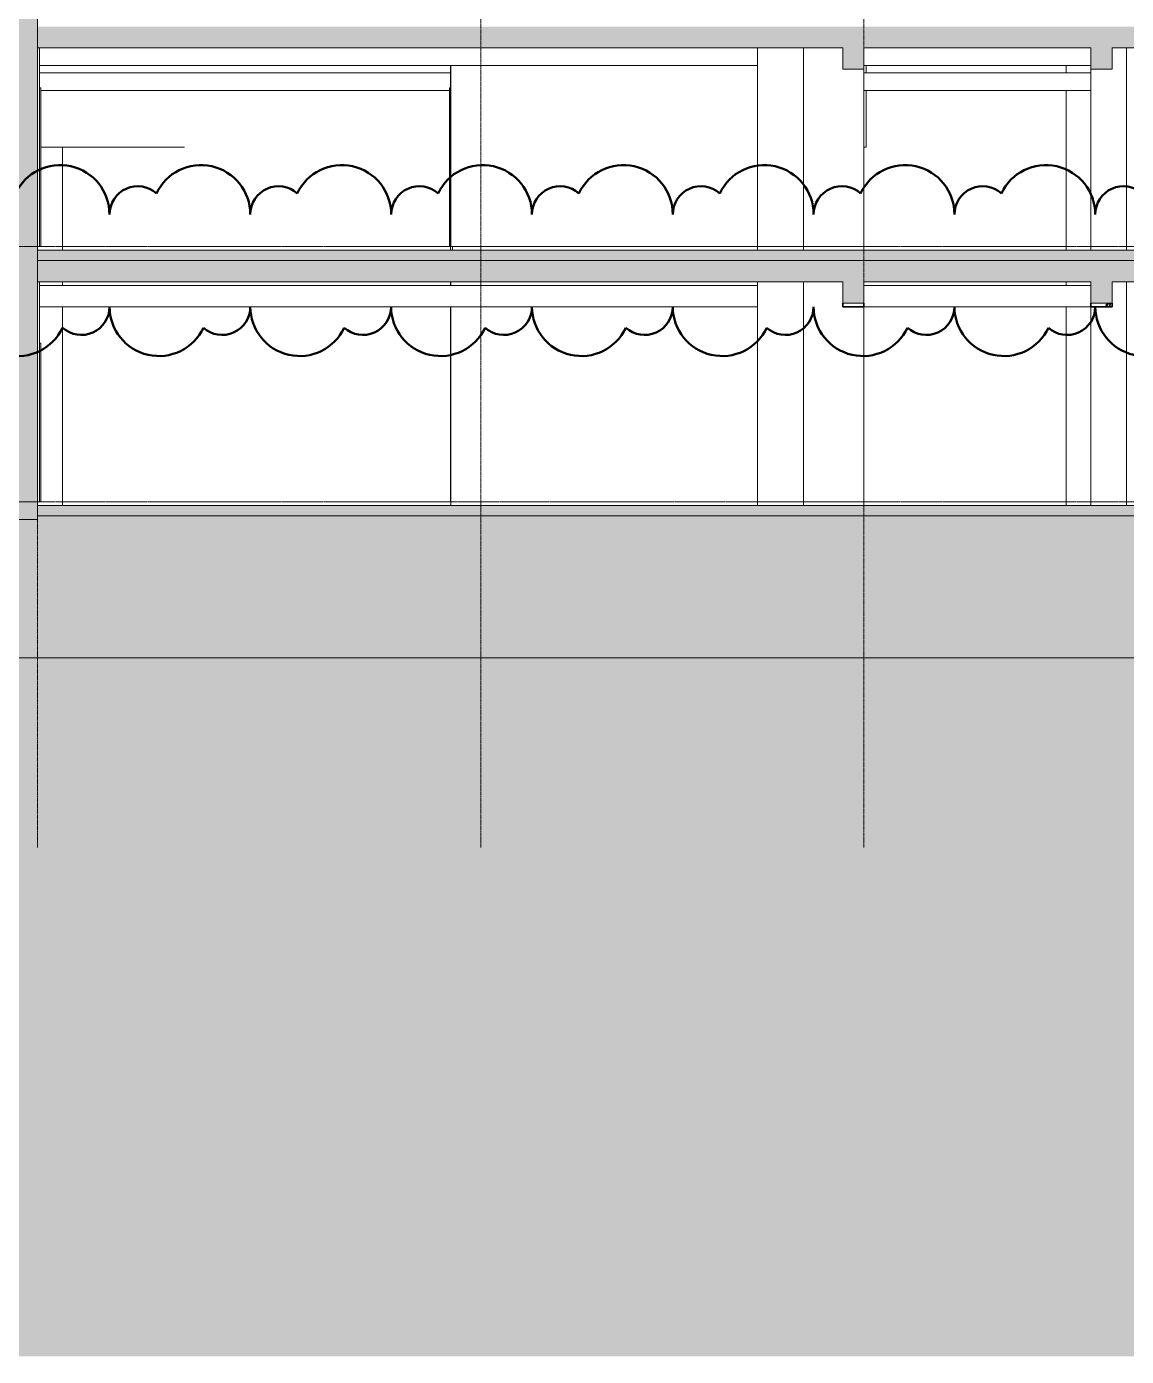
# Model space of a CAD drawing. Header units: millimetres. Extents: x 78096 to 288885, y -20632 to 149556.
# Drawn here: x 229930 to 245434, y 70951 to 89700 of the extents above; entities that cross this region are included whole.
import ezdxf

# ---------------------------------------------------------------- set-up
doc = ezdxf.new("R2010")
doc.units = ezdxf.units.MM
doc.linetypes.add('Centre', pattern=[31.75, 6.35, -4.7625, 15.875, -4.7625])
doc.linetypes.add('Grid Line', pattern=[22.225, 12.7, -3.175, 3.175, -3.175])
for name, color, linetype, lineweight in [('A-DETL', 90, 'Continuous', 9), ('A-DETL-GENF', 92, 'Continuous', 9), ('A-DOOR', 31, 'Continuous', 9), ('A-DOOR-FRAM', 31, 'Continuous', 9), ('A-FLOR', 192, 'Continuous', 9), ('A-FLOR-FNSH', 192, 'Continuous', 35), ('A-FLOR-LEVL', 51, 'Continuous', 9), ('A-FLOR-PATT', 8, 'Continuous', 35), ('A-WALL', 113, 'Continuous', 9), ('A-WALL-FNSH', 113, 'Continuous', 25), ('G-ANNO-REVC', 71, 'Continuous', 50), ('I-WALL', 2, 'Continuous', 9), ('S-BEAM', 12, 'Continuous', 9), ('S-COLS', 52, 'Continuous', 9), ('S-GRID', 1, 'Continuous', 9)]:
    doc.layers.add(name, color=color, linetype=linetype, lineweight=lineweight)
pattern_1 = [(0, (230762.544, 117385), (203.2, 50.8), [16.764, -135.636, 16.764, -135.636, -812.8]), (0, (230762.544, 117385), (203.2, 50.8), [-304.8, 16.764, -288.036, 16.764, -135.636, -355.6]), (0, (230762.544, 117385), (203.2, 50.8), [-762, 16.764, -84.836, 16.764, -237.236]), (120, (230838.744, 117410.4), (-145.59409, 150.57636), [16.764, -135.636, 16.764, -135.636, -812.8]), (120, (230838.744, 117410.4), (-145.59409, 150.57636), [-304.8, 16.764, -288.036, 16.764, -135.636, -355.6]), (120, (230838.744, 117410.4), (-145.59409, 150.57636), [-762, 16.764, -84.836, 16.764, -237.236]), (240, (230864.144, 117512), (-57.60591, -201.37636), [16.764, -135.636, 16.764, -135.636, -812.8]), (240, (230864.144, 117512), (-57.60591, -201.37636), [-304.8, 16.764, -288.036, 16.764, -135.636, -355.6]), (240, (230864.144, 117512), (-57.60591, -201.37636), [-762, 16.764, -84.836, 16.764, -237.236])]
pattern_2 = [(50, (5066.1, 117385), (728.737, -63.756), [76.2, -838.2]), (355, (5066.1, 117385), (-140.972, 764.228), [60.96, -670.56]), (100.451, (5126.8, 117379.7), (587.77, 700.467), [64.76, -712.36]), (46.184, (5066.1, 117588.2), (1084.316, -168.17), [114.3, -1257.3]), (96.636, (5156.4, 117574.2), (949.61, 989.71), [97.14, -1068.54]), (351.184, (5066.1, 117588.2), (949.62, 989.7), [91.44, -1005.84]), (21, (5167.7, 117537.4), (606.458, -409.061), [76.2, -838.2]), (326, (5167.7, 117537.4), (247.208, 736.753), [60.96, -670.56]), (71.451, (5218.2, 117503.3), (853.668, 327.685), [64.76, -712.36]), (37.5, (5066.1, 117385), (12.3547, 338.2201), [33.528, -628.904, 33.528, -647.192, -673.1]), (37.5, (5066.1, 117385), (12.3547, 338.2201), [-1343.152, 33.528, -639.572]), (7.5, (5066.1, 117385), (267.279, 400.722), [33.528, -354.584, 33.528, -613.664, -256.54]), (7.5, (5066.1, 117385), (267.279, 400.722), [-1035.304, 33.528, -223.012]), (327.5, (4839.52, 117385), (542.3633, -22.9153), [33.528, -220.472, 33.528, -758.952, -1051.56]), (327.5, (4839.52, 117385), (542.3633, -22.9153), [-1046.48, 33.528, -1018.032]), (317.5, (4737.9, 117385), (592.517, 101.707), [33.528, -296.672, 33.528, -492.76, -746.76]), (317.5, (4737.9, 117385), (592.517, 101.707), [-856.488, 33.528, -713.232])]
pattern_3 = [(50, (230762.54, 117385), (728.7365, -63.756), [76.2, -838.2]), (355, (230762.54, 117385), (-140.972, 764.228), [60.96, -670.56]), (100.451, (230823.3, 117379.7), (587.77, 700.467), [64.76, -712.36]), (46.184, (230762.5, 117588.2), (1084.316, -168.171), [114.3, -1257.3]), (96.636, (230852.9, 117574.2), (949.61, 989.71), [97.14, -1068.54]), (351.184, (230762.5, 117588.2), (949.62, 989.7), [91.44, -1005.84]), (21, (230864.14, 117537.4), (606.458, -409.0606), [76.2, -838.2]), (326, (230864.14, 117537.4), (247.208, 736.753), [60.96, -670.56]), (71.451, (230914.7, 117503.3), (853.668, 327.685), [64.76, -712.36]), (37.5, (230762.54, 117385), (12.3547, 338.2201), [33.528, -628.904, 33.528, -647.192, -673.1]), (37.5, (230762.54, 117385), (12.3547, 338.2201), [-1343.152, 33.528, -639.572]), (7.5, (230762.54, 117385), (267.2789, 400.7221), [33.528, -354.584, 33.528, -613.664, -256.54]), (7.5, (230762.54, 117385), (267.2789, 400.7221), [-1035.304, 33.528, -223.012]), (327.5, (230535.98, 117385), (542.3633, -22.9153), [33.528, -220.472, 33.528, -758.952, -1051.56]), (327.5, (230535.98, 117385), (542.3633, -22.9153), [-1046.48, 33.528, -1018.032]), (317.5, (230434.38, 117385), (592.517, 101.707), [33.528, -296.672, 33.528, -492.76, -746.76]), (317.5, (230434.38, 117385), (592.517, 101.707), [-856.488, 33.528, -713.232])]

# ---------------------------------------------------------------- blocks, each defined once
blk = doc.blocks.new('M_Concrete-Rectangular-Column - 45 x 100-4813828-TOMH A-A')
at = {"layer": 'S-COLS'}
for p, q in [((10208, 89150), (10208, 86550)), ((10208, 86100), (10208, 86050)), ((10208, 85750), (10208, 83000)), ((10213, 83000), (10208, 83000))]:
    blk.add_line(p, q, dxfattribs=at)
blk = doc.blocks.new('Direct Shape - M_Concrete-Rectangular Beam_30X60_8462122-4473889-TOMH A-A')
at = {"layer": 'S-BEAM', "lineweight": 35}
h = blk.add_hatch(dxfattribs=at)
h.set_pattern_fill('FP_7', color=250, style=0, pattern_type=2)
h.set_pattern_definition(pattern_2)
h.paths.add_polyline_path([(19538, 85750), (19538, 85800), (19238, 85800), (19238, 85750)])
for p, q in [((19238, 85800), (19238, 85750)), ((19238, 85750), (19538, 85750)), ((19538, 85750), (19538, 85800))]:
    blk.add_line(p, q, dxfattribs=at)
blk = doc.blocks.new('Direct Shape - M_Concrete-Rectangular Beam_30X60_8462119-4473894-TOMH A-A')
at = {"layer": 'S-BEAM', "lineweight": 35}
h = blk.add_hatch(dxfattribs=at)
h.set_pattern_fill('FP_7', color=250, style=0, pattern_type=2)
h.set_pattern_definition(pattern_2)
h.paths.add_polyline_path([(16038, 85750), (16038, 85800), (15738, 85800), (15738, 85750)])
for p, q in [((15738, 85800), (15738, 85750)), ((15738, 85750), (16038, 85750)), ((16038, 85750), (16038, 85800))]:
    blk.add_line(p, q, dxfattribs=at)
blk = doc.blocks.new('Direct Shape - M_Concrete-Rectangular Beam_30X60_8462132-4473909-TOMH A-A')
at = {"layer": 'S-BEAM'}
for p, q in [((19238, 86050), (16038, 86050)), ((19238, 85750), (16038, 85750))]:
    blk.add_line(p, q, dxfattribs=at)
blk = doc.blocks.new('Direct Shape - M_Concrete-Rectangular Beam_30X60_8462165-4474010-TOMH A-A')
at = {"layer": 'S-BEAM'}
for p, q in [((14538, 86050), (4413, 86050)), ((14538, 85750), (4413, 85750))]:
    blk.add_line(p, q, dxfattribs=at)
blk = doc.blocks.new('Direct Shape - Basic Wall_300 mm_8447035-4474054-TOMH A-A')
at = {"layer": 'A-WALL', "lineweight": 18}
for p, q in [((4738, 86550), (4738, 88000)), ((4738, 86050), (4738, 86100)), ((4738, 82950), (4738, 85750))]:
    blk.add_line(p, q, dxfattribs=at)
blk = doc.blocks.new('Direct Shape - Basic Wall_300 mm_8357045-4474076-TOMH A-A')
at = {"layer": 'A-WALL', "lineweight": 18}
for p, q in [((4738, 88000), (4738, 86550)), ((4738, 86100), (4738, 86050)), ((4738, 85750), (4738, 82950))]:
    blk.add_line(p, q, dxfattribs=at)
blk = doc.blocks.new('Direct Shape - Basic Wall_300 mm_8357076-4474078-TOMH A-A')
at = {"layer": 'A-WALL', "lineweight": 18}
for p, q in [((18888, 89050), (18888, 89150)), ((19888, 89150), (19888, 89050)), ((18888, 86550), (18888, 88800)), ((19888, 88800), (19888, 86550)), ((18888, 86050), (18888, 86100)), ((19888, 86100), (19888, 86050)), ((18888, 82950), (18888, 85750)), ((19888, 85750), (19888, 82950))]:
    blk.add_line(p, q, dxfattribs=at)
blk = doc.blocks.new('Direct Shape - Basic Wall_500 mm_8361574-4474120-TOMH A-A')
at = {"layer": 'A-WALL', "lineweight": 18}
for p, q in [((14538, 89400), (14538, 86550)), ((14538, 86100), (14538, 82950))]:
    blk.add_line(p, q, dxfattribs=at)
blk = doc.blocks.new('Direct Shape - Basic Wall_500 mm_8362577-4474141-TOMH A-A')
at = {"layer": 'A-WALL', "lineweight": 18}
for p, q in [((19738, 89400), (19738, 86550)), ((19238, 89100), (19238, 86550)), ((19738, 86100), (19738, 82950)), ((19238, 85750), (19238, 82950))]:
    blk.add_line(p, q, dxfattribs=at)
blk = doc.blocks.new('Direct Shape - Basic Wall_300 mm_8435838-4474190-TOMH A-A')
at = {"layer": 'A-WALL', "lineweight": 18}
for p, q in [((18888, 89150), (18888, 89050)), ((18888, 88800), (18888, 86550)), ((18888, 86100), (18888, 86050)), ((18888, 85750), (18888, 82950))]:
    blk.add_line(p, q, dxfattribs=at)
blk = doc.blocks.new('Direct Shape - M_Concrete-Rectangular Beam_30X60_8428932-4475259-TOMH A-A')
at = {"layer": 'S-BEAM'}
blk.add_line((19238, 89150), (16038, 89150), dxfattribs=at)
blk = doc.blocks.new('Direct Shape - M_Concrete-Rectangular Beam_30X60_8430563-4475347-TOMH A-A')
at = {"layer": 'S-BEAM'}
blk.add_line((14538, 89150), (4413, 89150), dxfattribs=at)
blk = doc.blocks.new('Doors_IntSgl - 1000x2200-4340908-TOMH A-A')
at = {"layer": 'A-DOOR'}
for p, q in [((4433, 88835), (4413, 88835)), ((4433, 86600), (4433, 88835)), ((4433, 86600), (4413, 86600))]:
    blk.add_line(p, q, dxfattribs=at)
blk = doc.blocks.new('Doors_IntSgl - 1000x2200-V220-TOMH A-A')
at = {"layer": 'A-DOOR'}
for p, q in [((10208, 88835), (10193, 88835)), ((10193, 88835), (10193, 86600)), ((10208, 86600), (10193, 86600))]:
    blk.add_line(p, q, dxfattribs=at)
blk = doc.blocks.new('Family - ___-4989712-TOMH A-A')
at = {"layer": 'G-ANNO-REVC'}
for centre, radius, start, end in [((4707, 87052), 695, 360, 154.7912), ((6692, 87052), 695, 360, 154.7912), ((8678, 87052), 695, 360, 154.7912), ((10663, 87052), 695, 360, 154.7912), ((12648, 87052), 695, 360, 154.7912), ((14634, 87052), 695, 360, 154.7912), ((16619, 87052), 695, 360, 154.7912), ((18604, 87052), 695, 0, 154.7912), ((5799, 87052), 397, 48.1897, 180), ((7784, 87052), 397, 48.1897, 180), ((9770, 87052), 397, 48.1897, 180), ((11755, 87052), 397, 48.1897, 180), ((13740, 87052), 397, 48.1897, 180), ((15726, 87052), 397, 48.1897, 180), ((17711, 87052), 397, 48.1897, 180), ((19696, 87052), 397, 48.1897, 180), ((4111, 85750), 695, 180, 334.7912), ((5005, 85750), 397, 228.1897, 0), ((6097, 85750), 695, 180, 334.7912), ((6990, 85750), 397, 228.1897, 0), ((8082, 85750), 695, 180, 334.7912), ((8975, 85750), 397, 228.1897, 0), ((10067, 85750), 695, 180, 334.7912), ((10961, 85750), 397, 228.1897, 0), ((12053, 85750), 695, 180, 334.7912), ((12946, 85750), 397, 228.1897, 0), ((14038, 85750), 695, 180, 334.7912), ((14931, 85750), 397, 228.1897, 0), ((16023, 85750), 695, 180, 334.7912), ((16917, 85750), 397, 228.1897, 0), ((18009, 85750), 695, 180, 334.7912), ((18902, 85750), 397, 228.1897, 0), ((19994, 85750), 695, 180, 334.7912)]:
    blk.add_arc(centre, radius, start, end, dxfattribs=at)

msp = doc.modelspace()

# ---------------------------------------------------------------- hatches: boundary and pattern name
at = {"layer": 'A-DETL-GENF'}
h = msp.add_hatch(dxfattribs=at)
h.set_pattern_fill('FP_7', color=50, style=0, pattern_type=2)
h.set_pattern_definition(pattern_3)
h.paths.add_polyline_path([(229950.999, 82750), (230084.458, 82750), (230084.458, 141050), (229684.458, 141050), (229684.458, 82750)])
h = msp.add_hatch(dxfattribs=at)
h.set_pattern_fill('FP_7', color=50, style=0, pattern_type=2)
h.set_pattern_definition(pattern_3)
h.paths.add_polyline_path([(268634.367, 80800), (268634.367, 90050), (268484.38, 90050), (268484.38, 89750), (268334.38, 89750), (268334.38, 89050), (268177.262, 89050), (268177.262, 90050), (267880.466, 90050), (267880.466, 88800), (268334.38, 88800), (268334.38, 82800), (230084.458, 82800), (230084.298, 82750), (229684.458, 82750), (229684.27, 82800), (200734.282, 82800), (200734.282, 86100), (205234.386, 86100), (205234.386, 85800), (205534.386, 85800), (205534.386, 86100), (211834.364, 86100), (211834.364, 85800), (212134.411, 85800), (212134.411, 86100), (217784.412, 86100), (217784.412, 86400), (200734.399, 86400), (200734.399, 89400), (205234.386, 89400), (205234.386, 89100), (205534.386, 89100), (205534.386, 89400), (205834.394, 89400), (205834.394, 89700), (200734.399, 89700), (200734.399, 90000), (200434.386, 90000), (200434.399, 80800), (263050.796, 80800)])
h.paths.add_polyline_path([(262134.367, 88800), (267331.843, 88800), (267331.843, 90050), (267039.117, 90050), (267039.117, 89050), (262434.363, 89050), (262434.363, 89700), (247108.423, 89700), (247108.423, 90050), (246998.423, 90050), (246998.423, 89700), (230084.458, 89700), (230084.458, 89400), (241434.374, 89400), (241434.374, 89100), (241734.374, 89100), (241734.374, 89400), (244934.349, 89400), (244934.349, 89100), (245234.362, 89100), (245234.362, 89400), (253584.342, 89400), (253584.342, 89100), (253884.342, 89100), (253884.342, 89400), (262134.367, 89400), (262134.367, 88850.705)])
h.paths.add_polyline_path([(211834.364, 89100), (212134.411, 89100), (212134.411, 89400), (217784.412, 89400), (217784.412, 89700), (207034.394, 89700), (207034.394, 89400), (211834.364, 89400), (211834.364, 89164.74)])
h.paths.add_polyline_path([(228336.374, 89400), (229484.553, 89400), (229484.553, 89700), (227584.412, 89700), (227584.412, 89400), (227932.718, 89400)])
h = msp.add_hatch(dxfattribs=at)
h.set_pattern_fill('FP_5', color=50, style=0, pattern_type=2)
h.set_pattern_definition([(0, (230762.54, 117385), (635, 635), [635, -635]), (0, (230762.54, 117623.1), (635, 635), [635, -635]), (0, (230762.54, 117861.25), (635, 635), [635, -635]), (90, (230841.9, 117940.6), (-635, 635), [635, -635]), (90, (231080.04, 117940.6), (-635, 635), [635, -635]), (90, (231318.2, 117940.6), (-635, 635), [635, -635])])
h.paths.add_polyline_path([(185548.831, 70950.735), (288884.785, 70950.735), (288884.785, 87727.838), (270873.677, 88373.033), (270873.677, 89200.043), (268634.367, 89635.002), (268634.367, 80800), (200434.399, 80800), (200434.399, 89640), (199597.595, 89566.789), (197269.142, 89623), (185548.831, 89623), (185548.831, 80999.841)])
h = msp.add_hatch(dxfattribs=at)
h.set_pattern_fill('FP_7', color=50, style=0, pattern_type=2)
h.set_pattern_definition(pattern_3)
h.paths.add_polyline_path([(266534.38, 82800), (266834.38, 82800), (266834.38, 86700), (266534.367, 86700), (266534.367, 86400), (230084.458, 86400), (230084.458, 86100), (241434.374, 86100), (241434.374, 85800), (241734.458, 85800), (241734.458, 86100), (244934.362, 86100), (244934.362, 85800), (245234.362, 85800), (245234.362, 86100), (253584.342, 86100), (253584.342, 85800), (253884.342, 85800), (253884.342, 86100), (262134.363, 86100), (262134.363, 85800), (262434.355, 85800), (262434.355, 86100), (266534.38, 86100), (266534.38, 86024.394)])
h = msp.add_hatch(dxfattribs=at)
h.set_pattern_fill('FP_3', color=55, style=0, pattern_type=2)
h.set_pattern_definition(pattern_1)
h.paths.add_polyline_path([(242060.681, 82800), (266534.38, 82800), (266534.38, 82950), (230084.458, 82950), (230084.458, 82800), (241253.369, 82800)])
at = {"layer": 'A-FLOR-PATT', "lineweight": 9}
h = msp.add_hatch(dxfattribs=at)
h.set_pattern_fill('FP_3', color=256, style=0, pattern_type=2)
h.set_pattern_definition(pattern_1)
h.paths.add_polyline_path([(246904.554, 86400), (266534.367, 86400), (266534.367, 86550), (230084.458, 86550), (230084.458, 86400), (245234.362, 86400)])

# ---------------------------------------------------------------- linework, layer by layer
at = {"layer": 'A-DETL', "lineweight": 18}
for p, q in [((230084.458, 82750), (230084.458, 141050)), ((230084.458, 89400), (241434.374, 89400)), ((241434.374, 89400), (241434.374, 89100)), ((241734.374, 89100), (241734.374, 89400)), ((241734.374, 89400), (244934.349, 89400)), ((244934.349, 89400), (244934.349, 89100)), ((245234.362, 89100), (245234.362, 89400)), ((245234.362, 89400), (253584.342, 89400)), ((241434.374, 89100), (241734.374, 89100)), ((244934.349, 89100), (245234.362, 89100)), ((259934.38, 86400), (230084.458, 86400)), ((230084.458, 86100), (241434.374, 86100)), ((241434.374, 86100), (241434.374, 85800)), ((241734.458, 85800), (241734.458, 86100)), ((241734.458, 86100), (244934.362, 86100)), ((244934.362, 86100), (244934.362, 86050)), ((245234.362, 85800), (245234.362, 86100)), ((245234.362, 86100), (253584.342, 86100)), ((244934.362, 86050), (244934.362, 85800)), ((241434.374, 85800), (241734.458, 85800)), ((244934.362, 85800), (245234.362, 85800)), ((266534.38, 82950), (230084.458, 82950)), ((229684.458, 82750), (230084.458, 82750)), ((230084.458, 82800), (266534.38, 82800)), ((268634.367, 80800), (200914.399, 80800))]:
    msp.add_line(p, q, dxfattribs=at)
at = {"layer": 'A-FLOR', "lineweight": 18}
for p, q in [((230109.529, 89050), (235904.227, 89050)), ((241734.387, 89050), (244934.356, 89050)), ((235889.387, 88800), (230129.529, 88800)), ((244934.356, 88800), (241734.387, 88800)), ((235934.387, 86600), (235934.387, 86550))]:
    msp.add_line(p, q, dxfattribs=at)
at = {"layer": 'A-FLOR-FNSH', "color": 7, "lineweight": 18}
msp.add_line((266534.367, 86550), (230084.458, 86550), dxfattribs=at)
at = {"layer": 'A-FLOR-LEVL', "linetype": 'Centre'}
for p, q in [((192334.611, 86600), (278486.268, 86600)), ((192334.611, 83000), (278486.268, 83000))]:
    msp.add_line(p, q, dxfattribs=at)
at = {"layer": 'A-WALL', "lineweight": 18}
for p, q in [((241765.072, 89050), (241765.072, 89150)), ((241765.072, 88000), (241765.072, 88800)), ((230129.807, 88000), (232156.256, 88000)), ((241735.835, 88000), (241765.072, 88000))]:
    msp.add_line(p, q, dxfattribs=at)
at = {"layer": 'A-WALL-FNSH', "color": 7, "lineweight": 18}
for p, q in [((230109.529, 86600), (230109.529, 89400)), ((230084.458, 86600), (230109.529, 86600)), ((230109.529, 83000), (230109.529, 86100)), ((230084.458, 83000), (230109.529, 83000))]:
    msp.add_line(p, q, dxfattribs=at)
at = {"layer": 'I-WALL', "lineweight": 18}
for p, q in [((235909.387, 86600), (235909.387, 89150)), ((235909.387, 86600), (240234.387, 86600)), ((235909.387, 86050), (235909.387, 86100)), ((235909.387, 82950), (235909.387, 85750))]:
    msp.add_line(p, q, dxfattribs=at)
at = {"layer": 'S-COLS'}
for p, q in [((240884.387, 89400), (240884.387, 86550)), ((241734.387, 86550), (241734.387, 89100)), ((235934.387, 86600), (235934.387, 86550)), ((240884.387, 86100), (240884.387, 82950)), ((241734.387, 82950), (241734.387, 85750))]:
    msp.add_line(p, q, dxfattribs=at)
at = {"layer": 'S-GRID', "linetype": 'Grid Line'}
for p, q in [((230084.458, 78125.107), (230084.458, 148256.175)), ((236334.458, 78125.107), (236334.458, 148256.175)), ((241734.458, 78125.107), (241734.458, 148256.175))]:
    msp.add_line(p, q, dxfattribs=at)

# ---------------------------------------------------------------- block references
at = {"layer": 'A-DOOR-FRAM'}
for name, p in [('Doors_IntSgl - 1000x2200-4340908-TOMH A-A', (225696.455, 0)), ('Doors_IntSgl - 1000x2200-V220-TOMH A-A', (225696.455, 0)), ('Doors_IntSgl - 1000x2200-4340908-TOMH A-A', (225696.455, -3600))]:
    msp.add_blockref(name, p, dxfattribs=at)
at = {"layer": 'A-WALL', "lineweight": 18}
for name in ['Direct Shape - Basic Wall_500 mm_8361574-4474120-TOMH A-A', 'Direct Shape - Basic Wall_500 mm_8362577-4474141-TOMH A-A', 'Direct Shape - Basic Wall_300 mm_8357076-4474078-TOMH A-A', 'Direct Shape - Basic Wall_300 mm_8435838-4474190-TOMH A-A', 'Direct Shape - Basic Wall_300 mm_8447035-4474054-TOMH A-A', 'Direct Shape - Basic Wall_300 mm_8357045-4474076-TOMH A-A']:
    msp.add_blockref(name, (225696.455, 0), dxfattribs=at)
at = {"layer": 'G-ANNO-REVC'}
msp.add_blockref('Family - ___-4989712-TOMH A-A', (225696.455, 0), dxfattribs=at)
at = {"layer": 'S-BEAM'}
for name in ['Direct Shape - M_Concrete-Rectangular Beam_30X60_8430563-4475347-TOMH A-A', 'Direct Shape - M_Concrete-Rectangular Beam_30X60_8428932-4475259-TOMH A-A', 'Direct Shape - M_Concrete-Rectangular Beam_30X60_8462165-4474010-TOMH A-A', 'Direct Shape - M_Concrete-Rectangular Beam_30X60_8462132-4473909-TOMH A-A', 'Direct Shape - M_Concrete-Rectangular Beam_30X60_8462119-4473894-TOMH A-A', 'Direct Shape - M_Concrete-Rectangular Beam_30X60_8462122-4473889-TOMH A-A']:
    msp.add_blockref(name, (225696.455, 0), dxfattribs=at)
at = {"layer": 'S-COLS'}
msp.add_blockref('M_Concrete-Rectangular-Column - 45 x 100-4813828-TOMH A-A', (225696.455, 0), dxfattribs=at)

doc.saveas('drawing.dxf')
